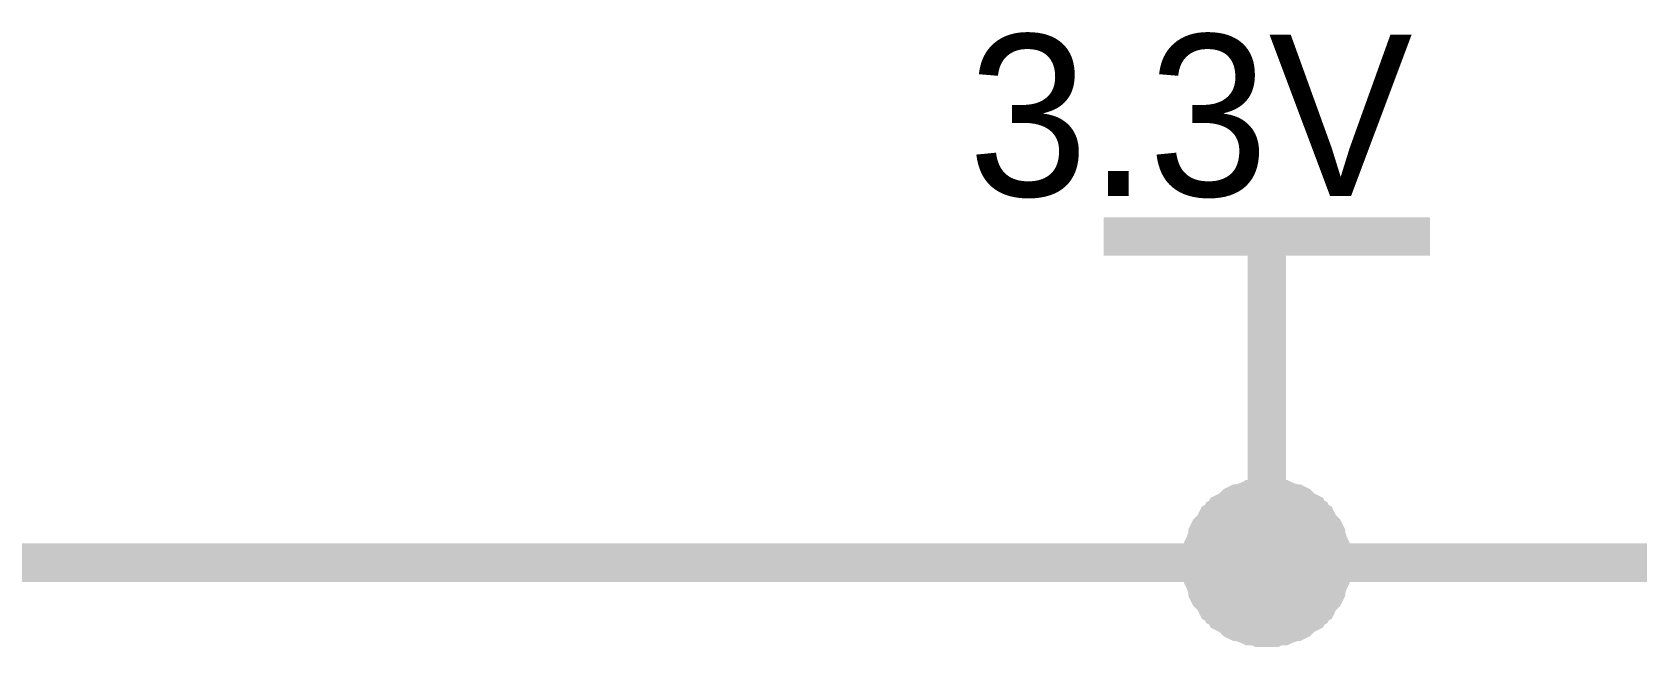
# Model space of a CAD drawing. Header units: millimetres. Extents: x 0 to 19, y 0 to 9.5.
# Drawn here: x 8.3219 to 8.8136, y 6.6739 to 6.8622 of the extents above; entities that cross this region are included whole.
import ezdxf

# ---------------------------------------------------------------- set-up
doc = ezdxf.new("R2010")
doc.units = ezdxf.units.MM
doc.header["$MEASUREMENT"] = 0
doc.layers.add('Sheet', color=255, linetype='Continuous')

msp = doc.modelspace()

# ---------------------------------------------------------------- linework, layer by layer
at = {"layer": 'Sheet'}
for points, const_width in [([(8.65027, 6.79961), (8.75019, 6.79961)], 0.0118), ([(8.70023, 6.69969), (8.70023, 6.79961)], 0.0118), ([(8.68033, 6.69969), (8.68033, 6.70058), (8.68033, 6.7019), (8.68078, 6.70279), (8.68078, 6.70367), (8.68078, 6.70456), (8.68122, 6.70544), (8.68166, 6.70677), (8.6821, 6.70765), (8.6821, 6.70853), (8.68254, 6.70942), (8.68299, 6.70986), (8.68387, 6.71075), (8.68431, 6.71163), (8.68475, 6.71251), (8.68564, 6.71296), (8.68608, 6.71384), (8.68696, 6.71428), (8.68741, 6.71517), (8.68829, 6.71561), (8.68918, 6.71605), (8.69006, 6.71694), (8.6905, 6.71738), (8.69139, 6.71782), (8.69227, 6.71782), (8.69315, 6.71826), (8.69448, 6.7187), (8.69536, 6.71915), (8.69625, 6.71915), (8.69713, 6.71915), (8.69802, 6.71959), (8.69934, 6.71959), (8.70023, 6.71959)], 0.0118), ([(8.68033, 6.69969), (8.68033, 6.70058), (8.68033, 6.7019), (8.68078, 6.70279), (8.68078, 6.70367), (8.68078, 6.70456), (8.68122, 6.70544), (8.68166, 6.70677), (8.6821, 6.70765), (8.6821, 6.70853), (8.68254, 6.70942), (8.68299, 6.70986), (8.68387, 6.71075), (8.68431, 6.71163), (8.68475, 6.71251), (8.68564, 6.71296), (8.68608, 6.71384), (8.68696, 6.71428), (8.68741, 6.71517), (8.68829, 6.71561), (8.68918, 6.71605), (8.69006, 6.71694), (8.6905, 6.71738), (8.69139, 6.71782), (8.69227, 6.71782), (8.69315, 6.71826), (8.69448, 6.7187), (8.69536, 6.71915), (8.69625, 6.71915), (8.69713, 6.71915), (8.69802, 6.71959), (8.69934, 6.71959), (8.70023, 6.71959)], 0.0118), ([(8.68033, 6.69969), (8.68033, 6.70058), (8.68033, 6.7019), (8.68078, 6.70279), (8.68078, 6.70367), (8.68078, 6.70456), (8.68122, 6.70544), (8.68166, 6.70677), (8.6821, 6.70765), (8.6821, 6.70853), (8.68254, 6.70942), (8.68299, 6.70986), (8.68387, 6.71075), (8.68431, 6.71163), (8.68475, 6.71251), (8.68564, 6.71296), (8.68608, 6.71384), (8.68696, 6.71428), (8.68741, 6.71517), (8.68829, 6.71561), (8.68918, 6.71605), (8.69006, 6.71694), (8.6905, 6.71738), (8.69139, 6.71782), (8.69227, 6.71782), (8.69315, 6.71826), (8.69448, 6.7187), (8.69536, 6.71915), (8.69625, 6.71915), (8.69713, 6.71915), (8.69802, 6.71959), (8.69934, 6.71959), (8.70023, 6.71959)], 0.0118), ([(8.68033, 6.69969), (8.68033, 6.70058), (8.68033, 6.7019), (8.68078, 6.70279), (8.68078, 6.70367), (8.68078, 6.70456), (8.68122, 6.70544), (8.68166, 6.70677), (8.6821, 6.70765), (8.6821, 6.70853), (8.68254, 6.70942), (8.68299, 6.70986), (8.68387, 6.71075), (8.68431, 6.71163), (8.68475, 6.71251), (8.68564, 6.71296), (8.68608, 6.71384), (8.68696, 6.71428), (8.68741, 6.71517), (8.68829, 6.71561), (8.68918, 6.71605), (8.69006, 6.71694), (8.6905, 6.71738), (8.69139, 6.71782), (8.69227, 6.71782), (8.69315, 6.71826), (8.69448, 6.7187), (8.69536, 6.71915), (8.69625, 6.71915), (8.69713, 6.71915), (8.69802, 6.71959), (8.69934, 6.71959), (8.70023, 6.71959)], 0.0118), ([(8.70023, 6.71959), (8.70023, 6.71959)], 0.0118), ([(8.70023, 6.71959), (8.70111, 6.71959), (8.70244, 6.71959), (8.70332, 6.71915), (8.70421, 6.71915), (8.70509, 6.71915), (8.70598, 6.7187), (8.7073, 6.71826), (8.70819, 6.71782), (8.70907, 6.71782), (8.70995, 6.71738), (8.7104, 6.71694), (8.71128, 6.71605), (8.71216, 6.71561), (8.71305, 6.71517), (8.71349, 6.71428), (8.71438, 6.71384), (8.71482, 6.71296), (8.7157, 6.71251), (8.71614, 6.71163), (8.71659, 6.71075), (8.71747, 6.70986), (8.71791, 6.70942), (8.71835, 6.70853), (8.71835, 6.70765), (8.7188, 6.70677), (8.71924, 6.70544), (8.71968, 6.70456), (8.71968, 6.70367), (8.71968, 6.70279), (8.72012, 6.7019), (8.72012, 6.70058), (8.72012, 6.69969)], 0.0118), ([(8.70023, 6.71959), (8.70023, 6.71959)], 0.0118), ([(8.70023, 6.71959), (8.70111, 6.71959), (8.70244, 6.71959), (8.70332, 6.71915), (8.70421, 6.71915), (8.70509, 6.71915), (8.70598, 6.7187), (8.7073, 6.71826), (8.70819, 6.71782), (8.70907, 6.71782), (8.70995, 6.71738), (8.7104, 6.71694), (8.71128, 6.71605), (8.71216, 6.71561), (8.71305, 6.71517), (8.71349, 6.71428), (8.71438, 6.71384), (8.71482, 6.71296), (8.7157, 6.71251), (8.71614, 6.71163), (8.71659, 6.71075), (8.71747, 6.70986), (8.71791, 6.70942), (8.71835, 6.70853), (8.71835, 6.70765), (8.7188, 6.70677), (8.71924, 6.70544), (8.71968, 6.70456), (8.71968, 6.70367), (8.71968, 6.70279), (8.72012, 6.7019), (8.72012, 6.70058), (8.72012, 6.69969)], 0.0118), ([(8.70023, 6.71959), (8.70023, 6.71959)], 0.0118), ([(8.70023, 6.71959), (8.70111, 6.71959), (8.70244, 6.71959), (8.70332, 6.71915), (8.70421, 6.71915), (8.70509, 6.71915), (8.70598, 6.7187), (8.7073, 6.71826), (8.70819, 6.71782), (8.70907, 6.71782), (8.70995, 6.71738), (8.7104, 6.71694), (8.71128, 6.71605), (8.71216, 6.71561), (8.71305, 6.71517), (8.71349, 6.71428), (8.71438, 6.71384), (8.71482, 6.71296), (8.7157, 6.71251), (8.71614, 6.71163), (8.71659, 6.71075), (8.71747, 6.70986), (8.71791, 6.70942), (8.71835, 6.70853), (8.71835, 6.70765), (8.7188, 6.70677), (8.71924, 6.70544), (8.71968, 6.70456), (8.71968, 6.70367), (8.71968, 6.70279), (8.72012, 6.7019), (8.72012, 6.70058), (8.72012, 6.69969)], 0.0118), ([(8.70023, 6.71959), (8.70023, 6.71959)], 0.0118), ([(8.70023, 6.71959), (8.70111, 6.71959), (8.70244, 6.71959), (8.70332, 6.71915), (8.70421, 6.71915), (8.70509, 6.71915), (8.70598, 6.7187), (8.7073, 6.71826), (8.70819, 6.71782), (8.70907, 6.71782), (8.70995, 6.71738), (8.7104, 6.71694), (8.71128, 6.71605), (8.71216, 6.71561), (8.71305, 6.71517), (8.71349, 6.71428), (8.71438, 6.71384), (8.71482, 6.71296), (8.7157, 6.71251), (8.71614, 6.71163), (8.71659, 6.71075), (8.71747, 6.70986), (8.71791, 6.70942), (8.71835, 6.70853), (8.71835, 6.70765), (8.7188, 6.70677), (8.71924, 6.70544), (8.71968, 6.70456), (8.71968, 6.70367), (8.71968, 6.70279), (8.72012, 6.7019), (8.72012, 6.70058), (8.72012, 6.69969)], 0.0118), ([(8.68033, 6.69969), (8.68033, 6.70058), (8.68033, 6.7019), (8.68078, 6.70279), (8.68078, 6.70367), (8.68078, 6.70456), (8.68122, 6.70544), (8.68166, 6.70677), (8.6821, 6.70765), (8.6821, 6.70853), (8.68254, 6.70942), (8.68299, 6.70986), (8.68387, 6.71075), (8.68431, 6.71163), (8.68475, 6.71251), (8.68564, 6.71296), (8.68608, 6.71384), (8.68696, 6.71428), (8.68741, 6.71517), (8.68829, 6.71561), (8.68918, 6.71605), (8.69006, 6.71694), (8.6905, 6.71738), (8.69139, 6.71782), (8.69227, 6.71782), (8.69315, 6.71826), (8.69448, 6.7187), (8.69536, 6.71915), (8.69625, 6.71915), (8.69713, 6.71915), (8.69802, 6.71959), (8.69934, 6.71959), (8.70023, 6.71959)], 0.0039), ([(8.68033, 6.69969), (8.68033, 6.70058), (8.68033, 6.7019), (8.68078, 6.70279), (8.68078, 6.70367), (8.68078, 6.70456), (8.68122, 6.70544), (8.68166, 6.70677), (8.6821, 6.70765), (8.6821, 6.70853), (8.68254, 6.70942), (8.68299, 6.70986), (8.68387, 6.71075), (8.68431, 6.71163), (8.68475, 6.71251), (8.68564, 6.71296), (8.68608, 6.71384), (8.68696, 6.71428), (8.68741, 6.71517), (8.68829, 6.71561), (8.68918, 6.71605), (8.69006, 6.71694), (8.6905, 6.71738), (8.69139, 6.71782), (8.69227, 6.71782), (8.69315, 6.71826), (8.69448, 6.7187), (8.69536, 6.71915), (8.69625, 6.71915), (8.69713, 6.71915), (8.69802, 6.71959), (8.69934, 6.71959), (8.70023, 6.71959)], 0.0039), ([(8.68033, 6.69969), (8.68033, 6.70058), (8.68033, 6.7019), (8.68078, 6.70279), (8.68078, 6.70367), (8.68078, 6.70456), (8.68122, 6.70544), (8.68166, 6.70677), (8.6821, 6.70765), (8.6821, 6.70853), (8.68254, 6.70942), (8.68299, 6.70986), (8.68387, 6.71075), (8.68431, 6.71163), (8.68475, 6.71251), (8.68564, 6.71296), (8.68608, 6.71384), (8.68696, 6.71428), (8.68741, 6.71517), (8.68829, 6.71561), (8.68918, 6.71605), (8.69006, 6.71694), (8.6905, 6.71738), (8.69139, 6.71782), (8.69227, 6.71782), (8.69315, 6.71826), (8.69448, 6.7187), (8.69536, 6.71915), (8.69625, 6.71915), (8.69713, 6.71915), (8.69802, 6.71959), (8.69934, 6.71959), (8.70023, 6.71959)], 0.0039), ([(8.68033, 6.69969), (8.68033, 6.70058), (8.68033, 6.7019), (8.68078, 6.70279), (8.68078, 6.70367), (8.68078, 6.70456), (8.68122, 6.70544), (8.68166, 6.70677), (8.6821, 6.70765), (8.6821, 6.70853), (8.68254, 6.70942), (8.68299, 6.70986), (8.68387, 6.71075), (8.68431, 6.71163), (8.68475, 6.71251), (8.68564, 6.71296), (8.68608, 6.71384), (8.68696, 6.71428), (8.68741, 6.71517), (8.68829, 6.71561), (8.68918, 6.71605), (8.69006, 6.71694), (8.6905, 6.71738), (8.69139, 6.71782), (8.69227, 6.71782), (8.69315, 6.71826), (8.69448, 6.7187), (8.69536, 6.71915), (8.69625, 6.71915), (8.69713, 6.71915), (8.69802, 6.71959), (8.69934, 6.71959), (8.70023, 6.71959)], 0.0039), ([(8.70023, 6.71959), (8.70023, 6.71959)], 0.0039), ([(8.70023, 6.71959), (8.70111, 6.71959), (8.70244, 6.71959), (8.70332, 6.71915), (8.70421, 6.71915), (8.70509, 6.71915), (8.70598, 6.7187), (8.7073, 6.71826), (8.70819, 6.71782), (8.70907, 6.71782), (8.70995, 6.71738), (8.7104, 6.71694), (8.71128, 6.71605), (8.71216, 6.71561), (8.71305, 6.71517), (8.71349, 6.71428), (8.71438, 6.71384), (8.71482, 6.71296), (8.7157, 6.71251), (8.71614, 6.71163), (8.71659, 6.71075), (8.71747, 6.70986), (8.71791, 6.70942), (8.71835, 6.70853), (8.71835, 6.70765), (8.7188, 6.70677), (8.71924, 6.70544), (8.71968, 6.70456), (8.71968, 6.70367), (8.71968, 6.70279), (8.72012, 6.7019), (8.72012, 6.70058), (8.72012, 6.69969)], 0.0039), ([(8.70023, 6.71959), (8.70023, 6.71959)], 0.0039), ([(8.70023, 6.71959), (8.70111, 6.71959), (8.70244, 6.71959), (8.70332, 6.71915), (8.70421, 6.71915), (8.70509, 6.71915), (8.70598, 6.7187), (8.7073, 6.71826), (8.70819, 6.71782), (8.70907, 6.71782), (8.70995, 6.71738), (8.7104, 6.71694), (8.71128, 6.71605), (8.71216, 6.71561), (8.71305, 6.71517), (8.71349, 6.71428), (8.71438, 6.71384), (8.71482, 6.71296), (8.7157, 6.71251), (8.71614, 6.71163), (8.71659, 6.71075), (8.71747, 6.70986), (8.71791, 6.70942), (8.71835, 6.70853), (8.71835, 6.70765), (8.7188, 6.70677), (8.71924, 6.70544), (8.71968, 6.70456), (8.71968, 6.70367), (8.71968, 6.70279), (8.72012, 6.7019), (8.72012, 6.70058), (8.72012, 6.69969)], 0.0039), ([(8.70023, 6.71959), (8.70023, 6.71959)], 0.0039), ([(8.70023, 6.71959), (8.70111, 6.71959), (8.70244, 6.71959), (8.70332, 6.71915), (8.70421, 6.71915), (8.70509, 6.71915), (8.70598, 6.7187), (8.7073, 6.71826), (8.70819, 6.71782), (8.70907, 6.71782), (8.70995, 6.71738), (8.7104, 6.71694), (8.71128, 6.71605), (8.71216, 6.71561), (8.71305, 6.71517), (8.71349, 6.71428), (8.71438, 6.71384), (8.71482, 6.71296), (8.7157, 6.71251), (8.71614, 6.71163), (8.71659, 6.71075), (8.71747, 6.70986), (8.71791, 6.70942), (8.71835, 6.70853), (8.71835, 6.70765), (8.7188, 6.70677), (8.71924, 6.70544), (8.71968, 6.70456), (8.71968, 6.70367), (8.71968, 6.70279), (8.72012, 6.7019), (8.72012, 6.70058), (8.72012, 6.69969)], 0.0039), ([(8.70023, 6.71959), (8.70023, 6.71959)], 0.0039), ([(8.70023, 6.71959), (8.70111, 6.71959), (8.70244, 6.71959), (8.70332, 6.71915), (8.70421, 6.71915), (8.70509, 6.71915), (8.70598, 6.7187), (8.7073, 6.71826), (8.70819, 6.71782), (8.70907, 6.71782), (8.70995, 6.71738), (8.7104, 6.71694), (8.71128, 6.71605), (8.71216, 6.71561), (8.71305, 6.71517), (8.71349, 6.71428), (8.71438, 6.71384), (8.71482, 6.71296), (8.7157, 6.71251), (8.71614, 6.71163), (8.71659, 6.71075), (8.71747, 6.70986), (8.71791, 6.70942), (8.71835, 6.70853), (8.71835, 6.70765), (8.7188, 6.70677), (8.71924, 6.70544), (8.71968, 6.70456), (8.71968, 6.70367), (8.71968, 6.70279), (8.72012, 6.7019), (8.72012, 6.70058), (8.72012, 6.69969)], 0.0039), ([(8.00037, 6.69969), (8.70023, 6.69969), (8.90006, 6.69969)], 0.0118), ([(8.70023, 6.6798), (8.69934, 6.6798), (8.69802, 6.6798), (8.69713, 6.68024), (8.69625, 6.68024), (8.69536, 6.68024), (8.69448, 6.68068), (8.69315, 6.68112), (8.69227, 6.68157), (8.69139, 6.68157), (8.6905, 6.68201), (8.69006, 6.68245), (8.68918, 6.68333), (8.68829, 6.68378), (8.68741, 6.68422), (8.68696, 6.6851), (8.68608, 6.68555), (8.68564, 6.68643), (8.68475, 6.68687), (8.68431, 6.68776), (8.68387, 6.68864), (8.68299, 6.68952), (8.68254, 6.68997), (8.6821, 6.69085), (8.6821, 6.69173), (8.68166, 6.69262), (8.68122, 6.69395), (8.68078, 6.69483), (8.68078, 6.69571), (8.68078, 6.6966), (8.68033, 6.69748), (8.68033, 6.69881), (8.68033, 6.69969)], 0.0118), ([(8.68033, 6.69969), (8.68033, 6.69969)], 0.0118), ([(8.70023, 6.6798), (8.69934, 6.6798), (8.69802, 6.6798), (8.69713, 6.68024), (8.69625, 6.68024), (8.69536, 6.68024), (8.69448, 6.68068), (8.69315, 6.68112), (8.69227, 6.68157), (8.69139, 6.68157), (8.6905, 6.68201), (8.69006, 6.68245), (8.68918, 6.68333), (8.68829, 6.68378), (8.68741, 6.68422), (8.68696, 6.6851), (8.68608, 6.68555), (8.68564, 6.68643), (8.68475, 6.68687), (8.68431, 6.68776), (8.68387, 6.68864), (8.68299, 6.68952), (8.68254, 6.68997), (8.6821, 6.69085), (8.6821, 6.69173), (8.68166, 6.69262), (8.68122, 6.69395), (8.68078, 6.69483), (8.68078, 6.69571), (8.68078, 6.6966), (8.68033, 6.69748), (8.68033, 6.69881), (8.68033, 6.69969)], 0.0118), ([(8.68033, 6.69969), (8.68033, 6.69969)], 0.0118), ([(8.70023, 6.6798), (8.69934, 6.6798), (8.69802, 6.6798), (8.69713, 6.68024), (8.69625, 6.68024), (8.69536, 6.68024), (8.69448, 6.68068), (8.69315, 6.68112), (8.69227, 6.68157), (8.69139, 6.68157), (8.6905, 6.68201), (8.69006, 6.68245), (8.68918, 6.68333), (8.68829, 6.68378), (8.68741, 6.68422), (8.68696, 6.6851), (8.68608, 6.68555), (8.68564, 6.68643), (8.68475, 6.68687), (8.68431, 6.68776), (8.68387, 6.68864), (8.68299, 6.68952), (8.68254, 6.68997), (8.6821, 6.69085), (8.6821, 6.69173), (8.68166, 6.69262), (8.68122, 6.69395), (8.68078, 6.69483), (8.68078, 6.69571), (8.68078, 6.6966), (8.68033, 6.69748), (8.68033, 6.69881), (8.68033, 6.69969)], 0.0118), ([(8.68033, 6.69969), (8.68033, 6.69969)], 0.0118), ([(8.70023, 6.6798), (8.69934, 6.6798), (8.69802, 6.6798), (8.69713, 6.68024), (8.69625, 6.68024), (8.69536, 6.68024), (8.69448, 6.68068), (8.69315, 6.68112), (8.69227, 6.68157), (8.69139, 6.68157), (8.6905, 6.68201), (8.69006, 6.68245), (8.68918, 6.68333), (8.68829, 6.68378), (8.68741, 6.68422), (8.68696, 6.6851), (8.68608, 6.68555), (8.68564, 6.68643), (8.68475, 6.68687), (8.68431, 6.68776), (8.68387, 6.68864), (8.68299, 6.68952), (8.68254, 6.68997), (8.6821, 6.69085), (8.6821, 6.69173), (8.68166, 6.69262), (8.68122, 6.69395), (8.68078, 6.69483), (8.68078, 6.69571), (8.68078, 6.6966), (8.68033, 6.69748), (8.68033, 6.69881), (8.68033, 6.69969)], 0.0118), ([(8.68033, 6.69969), (8.68033, 6.69969)], 0.0118), ([(8.72012, 6.69969), (8.72012, 6.69881), (8.72012, 6.69748), (8.71968, 6.6966), (8.71968, 6.69571), (8.71968, 6.69483), (8.71924, 6.69395), (8.7188, 6.69262), (8.71835, 6.69173), (8.71835, 6.69085), (8.71791, 6.68997), (8.71747, 6.68952), (8.71659, 6.68864), (8.71614, 6.68776), (8.7157, 6.68687), (8.71482, 6.68643), (8.71438, 6.68555), (8.71349, 6.6851), (8.71305, 6.68422), (8.71216, 6.68378), (8.71128, 6.68333), (8.7104, 6.68245), (8.70995, 6.68201), (8.70907, 6.68157), (8.70819, 6.68157), (8.7073, 6.68112), (8.70598, 6.68068), (8.70509, 6.68024), (8.70421, 6.68024), (8.70332, 6.68024), (8.70244, 6.6798), (8.70111, 6.6798), (8.70023, 6.6798)], 0.0118), ([(8.72012, 6.69969), (8.72012, 6.69881), (8.72012, 6.69748), (8.71968, 6.6966), (8.71968, 6.69571), (8.71968, 6.69483), (8.71924, 6.69395), (8.7188, 6.69262), (8.71835, 6.69173), (8.71835, 6.69085), (8.71791, 6.68997), (8.71747, 6.68952), (8.71659, 6.68864), (8.71614, 6.68776), (8.7157, 6.68687), (8.71482, 6.68643), (8.71438, 6.68555), (8.71349, 6.6851), (8.71305, 6.68422), (8.71216, 6.68378), (8.71128, 6.68333), (8.7104, 6.68245), (8.70995, 6.68201), (8.70907, 6.68157), (8.70819, 6.68157), (8.7073, 6.68112), (8.70598, 6.68068), (8.70509, 6.68024), (8.70421, 6.68024), (8.70332, 6.68024), (8.70244, 6.6798), (8.70111, 6.6798), (8.70023, 6.6798)], 0.0118), ([(8.72012, 6.69969), (8.72012, 6.69881), (8.72012, 6.69748), (8.71968, 6.6966), (8.71968, 6.69571), (8.71968, 6.69483), (8.71924, 6.69395), (8.7188, 6.69262), (8.71835, 6.69173), (8.71835, 6.69085), (8.71791, 6.68997), (8.71747, 6.68952), (8.71659, 6.68864), (8.71614, 6.68776), (8.7157, 6.68687), (8.71482, 6.68643), (8.71438, 6.68555), (8.71349, 6.6851), (8.71305, 6.68422), (8.71216, 6.68378), (8.71128, 6.68333), (8.7104, 6.68245), (8.70995, 6.68201), (8.70907, 6.68157), (8.70819, 6.68157), (8.7073, 6.68112), (8.70598, 6.68068), (8.70509, 6.68024), (8.70421, 6.68024), (8.70332, 6.68024), (8.70244, 6.6798), (8.70111, 6.6798), (8.70023, 6.6798)], 0.0118), ([(8.72012, 6.69969), (8.72012, 6.69881), (8.72012, 6.69748), (8.71968, 6.6966), (8.71968, 6.69571), (8.71968, 6.69483), (8.71924, 6.69395), (8.7188, 6.69262), (8.71835, 6.69173), (8.71835, 6.69085), (8.71791, 6.68997), (8.71747, 6.68952), (8.71659, 6.68864), (8.71614, 6.68776), (8.7157, 6.68687), (8.71482, 6.68643), (8.71438, 6.68555), (8.71349, 6.6851), (8.71305, 6.68422), (8.71216, 6.68378), (8.71128, 6.68333), (8.7104, 6.68245), (8.70995, 6.68201), (8.70907, 6.68157), (8.70819, 6.68157), (8.7073, 6.68112), (8.70598, 6.68068), (8.70509, 6.68024), (8.70421, 6.68024), (8.70332, 6.68024), (8.70244, 6.6798), (8.70111, 6.6798), (8.70023, 6.6798)], 0.0118), ([(8.72012, 6.69969), (8.72012, 6.69969), (8.72012, 6.69969), (8.72012, 6.69969), (8.72012, 6.69969), (8.72012, 6.69969), (8.72012, 6.69969), (8.72012, 6.69969), (8.72012, 6.69969), (8.72012, 6.69969), (8.72012, 6.69969), (8.72012, 6.69969), (8.72012, 6.69969), (8.72012, 6.69969), (8.72012, 6.69969), (8.72012, 6.69969), (8.72012, 6.69969), (8.72012, 6.69969), (8.72012, 6.69969), (8.72012, 6.69969), (8.72012, 6.69969), (8.72012, 6.69969), (8.72012, 6.69969), (8.72012, 6.69969), (8.72012, 6.69969), (8.72012, 6.69969), (8.72012, 6.69969), (8.72012, 6.69969), (8.72012, 6.69969), (8.72012, 6.69969), (8.72012, 6.69969), (8.72012, 6.69969), (8.72012, 6.69969)], 0.0118), ([(8.72012, 6.69969), (8.72012, 6.69969)], 0.0118), ([(8.72012, 6.69969), (8.72012, 6.69969), (8.72012, 6.69969), (8.72012, 6.69969), (8.72012, 6.69969), (8.72012, 6.69969), (8.72012, 6.69969), (8.72012, 6.69969), (8.72012, 6.69969), (8.72012, 6.69969), (8.72012, 6.69969), (8.72012, 6.69969), (8.72012, 6.69969), (8.72012, 6.69969), (8.72012, 6.69969), (8.72012, 6.69969), (8.72012, 6.69969), (8.72012, 6.69969), (8.72012, 6.69969), (8.72012, 6.69969), (8.72012, 6.69969), (8.72012, 6.69969), (8.72012, 6.69969), (8.72012, 6.69969), (8.72012, 6.69969), (8.72012, 6.69969), (8.72012, 6.69969), (8.72012, 6.69969), (8.72012, 6.69969), (8.72012, 6.69969), (8.72012, 6.69969), (8.72012, 6.69969), (8.72012, 6.69969)], 0.0118), ([(8.72012, 6.69969), (8.72012, 6.69969)], 0.0118), ([(8.72012, 6.69969), (8.72012, 6.69969), (8.72012, 6.69969), (8.72012, 6.69969), (8.72012, 6.69969), (8.72012, 6.69969), (8.72012, 6.69969), (8.72012, 6.69969), (8.72012, 6.69969), (8.72012, 6.69969), (8.72012, 6.69969), (8.72012, 6.69969), (8.72012, 6.69969), (8.72012, 6.69969), (8.72012, 6.69969), (8.72012, 6.69969), (8.72012, 6.69969), (8.72012, 6.69969), (8.72012, 6.69969), (8.72012, 6.69969), (8.72012, 6.69969), (8.72012, 6.69969), (8.72012, 6.69969), (8.72012, 6.69969), (8.72012, 6.69969), (8.72012, 6.69969), (8.72012, 6.69969), (8.72012, 6.69969), (8.72012, 6.69969), (8.72012, 6.69969), (8.72012, 6.69969), (8.72012, 6.69969), (8.72012, 6.69969)], 0.0118), ([(8.72012, 6.69969), (8.72012, 6.69969)], 0.0118), ([(8.72012, 6.69969), (8.72012, 6.69969), (8.72012, 6.69969), (8.72012, 6.69969), (8.72012, 6.69969), (8.72012, 6.69969), (8.72012, 6.69969), (8.72012, 6.69969), (8.72012, 6.69969), (8.72012, 6.69969), (8.72012, 6.69969), (8.72012, 6.69969), (8.72012, 6.69969), (8.72012, 6.69969), (8.72012, 6.69969), (8.72012, 6.69969), (8.72012, 6.69969), (8.72012, 6.69969), (8.72012, 6.69969), (8.72012, 6.69969), (8.72012, 6.69969), (8.72012, 6.69969), (8.72012, 6.69969), (8.72012, 6.69969), (8.72012, 6.69969), (8.72012, 6.69969), (8.72012, 6.69969), (8.72012, 6.69969), (8.72012, 6.69969), (8.72012, 6.69969), (8.72012, 6.69969), (8.72012, 6.69969), (8.72012, 6.69969)], 0.0118), ([(8.72012, 6.69969), (8.72012, 6.69969)], 0.0118), ([(8.70023, 6.6798), (8.69934, 6.6798), (8.69802, 6.6798), (8.69713, 6.68024), (8.69625, 6.68024), (8.69536, 6.68024), (8.69448, 6.68068), (8.69315, 6.68112), (8.69227, 6.68157), (8.69139, 6.68157), (8.6905, 6.68201), (8.69006, 6.68245), (8.68918, 6.68333), (8.68829, 6.68378), (8.68741, 6.68422), (8.68696, 6.6851), (8.68608, 6.68555), (8.68564, 6.68643), (8.68475, 6.68687), (8.68431, 6.68776), (8.68387, 6.68864), (8.68299, 6.68952), (8.68254, 6.68997), (8.6821, 6.69085), (8.6821, 6.69173), (8.68166, 6.69262), (8.68122, 6.69395), (8.68078, 6.69483), (8.68078, 6.69571), (8.68078, 6.6966), (8.68033, 6.69748), (8.68033, 6.69881), (8.68033, 6.69969)], 0.0039), ([(8.68033, 6.69969), (8.68033, 6.69969)], 0.0039), ([(8.70023, 6.6798), (8.69934, 6.6798), (8.69802, 6.6798), (8.69713, 6.68024), (8.69625, 6.68024), (8.69536, 6.68024), (8.69448, 6.68068), (8.69315, 6.68112), (8.69227, 6.68157), (8.69139, 6.68157), (8.6905, 6.68201), (8.69006, 6.68245), (8.68918, 6.68333), (8.68829, 6.68378), (8.68741, 6.68422), (8.68696, 6.6851), (8.68608, 6.68555), (8.68564, 6.68643), (8.68475, 6.68687), (8.68431, 6.68776), (8.68387, 6.68864), (8.68299, 6.68952), (8.68254, 6.68997), (8.6821, 6.69085), (8.6821, 6.69173), (8.68166, 6.69262), (8.68122, 6.69395), (8.68078, 6.69483), (8.68078, 6.69571), (8.68078, 6.6966), (8.68033, 6.69748), (8.68033, 6.69881), (8.68033, 6.69969)], 0.0039), ([(8.68033, 6.69969), (8.68033, 6.69969)], 0.0039), ([(8.70023, 6.6798), (8.69934, 6.6798), (8.69802, 6.6798), (8.69713, 6.68024), (8.69625, 6.68024), (8.69536, 6.68024), (8.69448, 6.68068), (8.69315, 6.68112), (8.69227, 6.68157), (8.69139, 6.68157), (8.6905, 6.68201), (8.69006, 6.68245), (8.68918, 6.68333), (8.68829, 6.68378), (8.68741, 6.68422), (8.68696, 6.6851), (8.68608, 6.68555), (8.68564, 6.68643), (8.68475, 6.68687), (8.68431, 6.68776), (8.68387, 6.68864), (8.68299, 6.68952), (8.68254, 6.68997), (8.6821, 6.69085), (8.6821, 6.69173), (8.68166, 6.69262), (8.68122, 6.69395), (8.68078, 6.69483), (8.68078, 6.69571), (8.68078, 6.6966), (8.68033, 6.69748), (8.68033, 6.69881), (8.68033, 6.69969)], 0.0039), ([(8.68033, 6.69969), (8.68033, 6.69969)], 0.0039), ([(8.70023, 6.6798), (8.69934, 6.6798), (8.69802, 6.6798), (8.69713, 6.68024), (8.69625, 6.68024), (8.69536, 6.68024), (8.69448, 6.68068), (8.69315, 6.68112), (8.69227, 6.68157), (8.69139, 6.68157), (8.6905, 6.68201), (8.69006, 6.68245), (8.68918, 6.68333), (8.68829, 6.68378), (8.68741, 6.68422), (8.68696, 6.6851), (8.68608, 6.68555), (8.68564, 6.68643), (8.68475, 6.68687), (8.68431, 6.68776), (8.68387, 6.68864), (8.68299, 6.68952), (8.68254, 6.68997), (8.6821, 6.69085), (8.6821, 6.69173), (8.68166, 6.69262), (8.68122, 6.69395), (8.68078, 6.69483), (8.68078, 6.69571), (8.68078, 6.6966), (8.68033, 6.69748), (8.68033, 6.69881), (8.68033, 6.69969)], 0.0039), ([(8.68033, 6.69969), (8.68033, 6.69969)], 0.0039), ([(8.72012, 6.69969), (8.72012, 6.69881), (8.72012, 6.69748), (8.71968, 6.6966), (8.71968, 6.69571), (8.71968, 6.69483), (8.71924, 6.69395), (8.7188, 6.69262), (8.71835, 6.69173), (8.71835, 6.69085), (8.71791, 6.68997), (8.71747, 6.68952), (8.71659, 6.68864), (8.71614, 6.68776), (8.7157, 6.68687), (8.71482, 6.68643), (8.71438, 6.68555), (8.71349, 6.6851), (8.71305, 6.68422), (8.71216, 6.68378), (8.71128, 6.68333), (8.7104, 6.68245), (8.70995, 6.68201), (8.70907, 6.68157), (8.70819, 6.68157), (8.7073, 6.68112), (8.70598, 6.68068), (8.70509, 6.68024), (8.70421, 6.68024), (8.70332, 6.68024), (8.70244, 6.6798), (8.70111, 6.6798), (8.70023, 6.6798)], 0.0039), ([(8.72012, 6.69969), (8.72012, 6.69881), (8.72012, 6.69748), (8.71968, 6.6966), (8.71968, 6.69571), (8.71968, 6.69483), (8.71924, 6.69395), (8.7188, 6.69262), (8.71835, 6.69173), (8.71835, 6.69085), (8.71791, 6.68997), (8.71747, 6.68952), (8.71659, 6.68864), (8.71614, 6.68776), (8.7157, 6.68687), (8.71482, 6.68643), (8.71438, 6.68555), (8.71349, 6.6851), (8.71305, 6.68422), (8.71216, 6.68378), (8.71128, 6.68333), (8.7104, 6.68245), (8.70995, 6.68201), (8.70907, 6.68157), (8.70819, 6.68157), (8.7073, 6.68112), (8.70598, 6.68068), (8.70509, 6.68024), (8.70421, 6.68024), (8.70332, 6.68024), (8.70244, 6.6798), (8.70111, 6.6798), (8.70023, 6.6798)], 0.0039), ([(8.72012, 6.69969), (8.72012, 6.69881), (8.72012, 6.69748), (8.71968, 6.6966), (8.71968, 6.69571), (8.71968, 6.69483), (8.71924, 6.69395), (8.7188, 6.69262), (8.71835, 6.69173), (8.71835, 6.69085), (8.71791, 6.68997), (8.71747, 6.68952), (8.71659, 6.68864), (8.71614, 6.68776), (8.7157, 6.68687), (8.71482, 6.68643), (8.71438, 6.68555), (8.71349, 6.6851), (8.71305, 6.68422), (8.71216, 6.68378), (8.71128, 6.68333), (8.7104, 6.68245), (8.70995, 6.68201), (8.70907, 6.68157), (8.70819, 6.68157), (8.7073, 6.68112), (8.70598, 6.68068), (8.70509, 6.68024), (8.70421, 6.68024), (8.70332, 6.68024), (8.70244, 6.6798), (8.70111, 6.6798), (8.70023, 6.6798)], 0.0039), ([(8.72012, 6.69969), (8.72012, 6.69881), (8.72012, 6.69748), (8.71968, 6.6966), (8.71968, 6.69571), (8.71968, 6.69483), (8.71924, 6.69395), (8.7188, 6.69262), (8.71835, 6.69173), (8.71835, 6.69085), (8.71791, 6.68997), (8.71747, 6.68952), (8.71659, 6.68864), (8.71614, 6.68776), (8.7157, 6.68687), (8.71482, 6.68643), (8.71438, 6.68555), (8.71349, 6.6851), (8.71305, 6.68422), (8.71216, 6.68378), (8.71128, 6.68333), (8.7104, 6.68245), (8.70995, 6.68201), (8.70907, 6.68157), (8.70819, 6.68157), (8.7073, 6.68112), (8.70598, 6.68068), (8.70509, 6.68024), (8.70421, 6.68024), (8.70332, 6.68024), (8.70244, 6.6798), (8.70111, 6.6798), (8.70023, 6.6798)], 0.0039), ([(8.72012, 6.69969), (8.72012, 6.69969), (8.72012, 6.69969), (8.72012, 6.69969), (8.72012, 6.69969), (8.72012, 6.69969), (8.72012, 6.69969), (8.72012, 6.69969), (8.72012, 6.69969), (8.72012, 6.69969), (8.72012, 6.69969), (8.72012, 6.69969), (8.72012, 6.69969), (8.72012, 6.69969), (8.72012, 6.69969), (8.72012, 6.69969), (8.72012, 6.69969), (8.72012, 6.69969), (8.72012, 6.69969), (8.72012, 6.69969), (8.72012, 6.69969), (8.72012, 6.69969), (8.72012, 6.69969), (8.72012, 6.69969), (8.72012, 6.69969), (8.72012, 6.69969), (8.72012, 6.69969), (8.72012, 6.69969), (8.72012, 6.69969), (8.72012, 6.69969), (8.72012, 6.69969), (8.72012, 6.69969), (8.72012, 6.69969)], 0.0039), ([(8.72012, 6.69969), (8.72012, 6.69969)], 0.0039), ([(8.72012, 6.69969), (8.72012, 6.69969), (8.72012, 6.69969), (8.72012, 6.69969), (8.72012, 6.69969), (8.72012, 6.69969), (8.72012, 6.69969), (8.72012, 6.69969), (8.72012, 6.69969), (8.72012, 6.69969), (8.72012, 6.69969), (8.72012, 6.69969), (8.72012, 6.69969), (8.72012, 6.69969), (8.72012, 6.69969), (8.72012, 6.69969), (8.72012, 6.69969), (8.72012, 6.69969), (8.72012, 6.69969), (8.72012, 6.69969), (8.72012, 6.69969), (8.72012, 6.69969), (8.72012, 6.69969), (8.72012, 6.69969), (8.72012, 6.69969), (8.72012, 6.69969), (8.72012, 6.69969), (8.72012, 6.69969), (8.72012, 6.69969), (8.72012, 6.69969), (8.72012, 6.69969), (8.72012, 6.69969), (8.72012, 6.69969)], 0.0039), ([(8.72012, 6.69969), (8.72012, 6.69969)], 0.0039), ([(8.72012, 6.69969), (8.72012, 6.69969), (8.72012, 6.69969), (8.72012, 6.69969), (8.72012, 6.69969), (8.72012, 6.69969), (8.72012, 6.69969), (8.72012, 6.69969), (8.72012, 6.69969), (8.72012, 6.69969), (8.72012, 6.69969), (8.72012, 6.69969), (8.72012, 6.69969), (8.72012, 6.69969), (8.72012, 6.69969), (8.72012, 6.69969), (8.72012, 6.69969), (8.72012, 6.69969), (8.72012, 6.69969), (8.72012, 6.69969), (8.72012, 6.69969), (8.72012, 6.69969), (8.72012, 6.69969), (8.72012, 6.69969), (8.72012, 6.69969), (8.72012, 6.69969), (8.72012, 6.69969), (8.72012, 6.69969), (8.72012, 6.69969), (8.72012, 6.69969), (8.72012, 6.69969), (8.72012, 6.69969), (8.72012, 6.69969)], 0.0039), ([(8.72012, 6.69969), (8.72012, 6.69969)], 0.0039), ([(8.72012, 6.69969), (8.72012, 6.69969), (8.72012, 6.69969), (8.72012, 6.69969), (8.72012, 6.69969), (8.72012, 6.69969), (8.72012, 6.69969), (8.72012, 6.69969), (8.72012, 6.69969), (8.72012, 6.69969), (8.72012, 6.69969), (8.72012, 6.69969), (8.72012, 6.69969), (8.72012, 6.69969), (8.72012, 6.69969), (8.72012, 6.69969), (8.72012, 6.69969), (8.72012, 6.69969), (8.72012, 6.69969), (8.72012, 6.69969), (8.72012, 6.69969), (8.72012, 6.69969), (8.72012, 6.69969), (8.72012, 6.69969), (8.72012, 6.69969), (8.72012, 6.69969), (8.72012, 6.69969), (8.72012, 6.69969), (8.72012, 6.69969), (8.72012, 6.69969), (8.72012, 6.69969), (8.72012, 6.69969), (8.72012, 6.69969)], 0.0039), ([(8.72012, 6.69969), (8.72012, 6.69969)], 0.0039)]:
    msp.add_lwpolyline(points, dxfattribs=dict(at, const_width=const_width))
at = {"layer": 'Sheet', "const_width": 0.02}
msp.add_lwpolyline([(8.69, 6.7, 1), (8.71, 6.7, 1)], format="xyb", close=True, dxfattribs=at)

# ---------------------------------------------------------------- texts
at = {"layer": 'Sheet'}
msp.add_text('3.3V', height=0.049516, dxfattribs=at).set_placement((8.60871, 6.81199))

doc.saveas('drawing.dxf')
